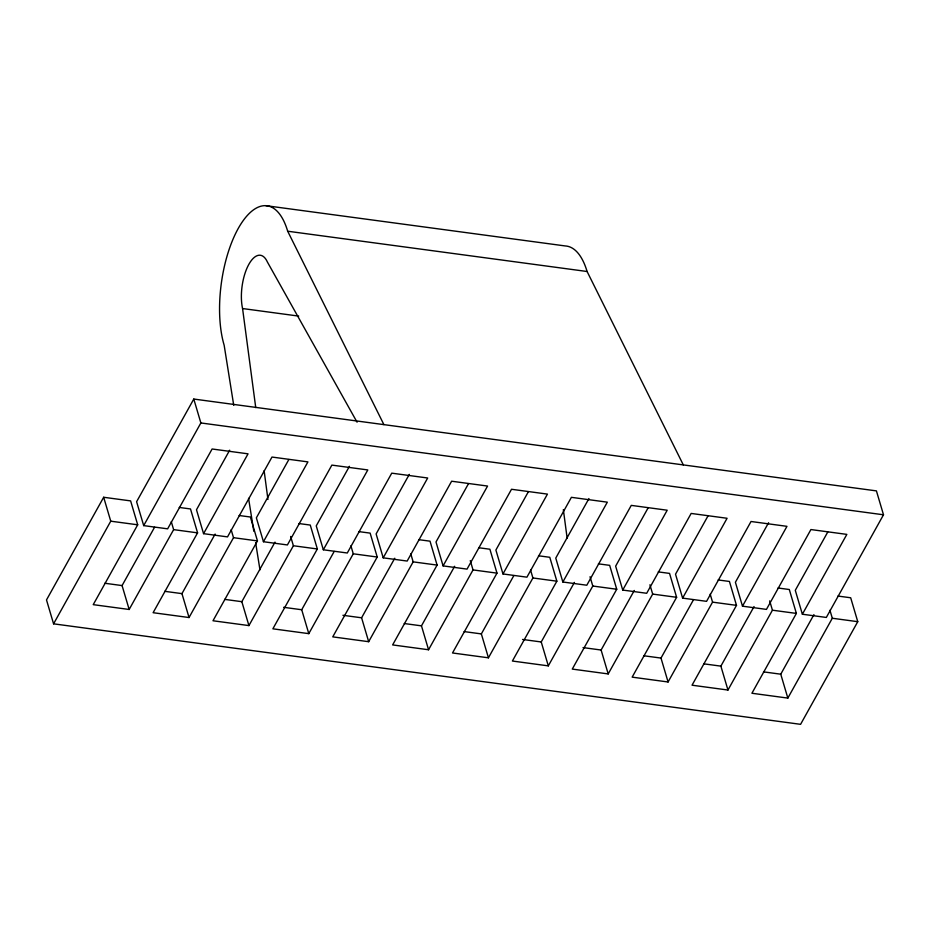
<?xml version="1.0" encoding="UTF-8"?>
<svg xmlns="http://www.w3.org/2000/svg" width="930" height="930" viewBox="0 0 930 930"><rect width="100%" height="100%" fill="white"/><g stroke="black" fill="none" stroke-linecap="round" stroke-linejoin="round"><path stroke-width="1.4" d="M171.271 521.672L173.631 529.635L129.165 609.476L93.233 604.651L137.698 524.799L130.619 500.898L103.672 497.271L46.5 599.931L53.58 623.832L800.579 724.331L857.762 621.682L850.683 597.769L837.953 596.06M53.58 623.832L110.751 521.184L103.672 497.271M193.789 399.051L136.605 501.712L143.697 525.613L167.644 528.833L212.11 448.992L248.043 453.828L203.565 533.669L227.525 536.889L271.99 457.049L307.923 461.885L263.446 541.725L287.405 544.945L331.871 465.105L367.803 469.941L323.326 549.781L347.285 553.001L391.751 473.161L427.684 477.997L383.207 557.837L407.166 561.057L451.631 481.217L487.564 486.053L443.087 565.893L467.046 569.114L511.512 489.273L547.445 494.109L502.967 573.95L526.926 577.17L571.392 497.329L607.325 502.165L562.848 582.006L586.807 585.226L631.272 505.385L667.205 510.221L622.728 590.062L646.687 593.282L691.153 513.441L727.086 518.277L682.608 598.118L706.567 601.338L751.033 521.498L786.966 526.334L742.489 606.174L766.448 609.394L810.913 529.554L846.846 534.39L802.369 614.23L826.328 617.45L883.5 514.79L876.42 490.889L193.789 399.051L200.868 422.952L143.697 525.613M129.165 609.476L122.074 585.575L154.554 527.275M229.664 450.201L196.486 509.768L203.565 533.669M179.234 507.443L190.499 508.954L197.579 532.855L153.113 612.707L189.046 617.532L233.511 537.691L231.152 529.728M189.046 617.532L181.955 593.631L215.132 534.064M288.846 459.525L256.366 517.824L263.446 541.725M239.115 515.499L250.379 517.01L257.459 540.911L212.993 620.763L248.926 625.588L293.392 545.747L290.637 536.459M248.926 625.588L241.835 601.687L275.013 542.12M349.424 466.314L316.247 525.869L323.326 549.781M298.995 523.555L310.26 525.066L317.339 548.967L272.874 628.819L308.795 633.644L353.272 553.803L350.912 545.84M308.795 633.644L301.715 609.743L334.196 551.444M409.305 474.37L376.127 533.925L383.207 557.837M358.875 531.611L370.14 533.123L377.22 557.024L332.754 636.864L368.675 641.7L413.153 561.86L410.793 553.896M368.675 641.7L361.596 617.799L394.773 558.233M468.476 483.693L436.007 541.981L443.087 565.893M418.756 539.667L430.02 541.179L437.1 565.08L392.634 644.92L428.556 649.756L473.033 569.916L470.278 560.627M428.556 649.756L421.476 625.855L454.654 566.289M528.356 491.749L495.888 550.037L502.967 573.95M478.636 547.724L489.901 549.235L496.98 573.136L452.515 652.976L488.436 657.812L532.913 577.972L530.553 570.009M488.436 657.812L481.356 633.911L513.825 575.612M588.946 498.538L555.768 558.093L562.848 582.006M538.517 555.78L549.781 557.291L556.861 581.192L512.395 661.032L548.316 665.868L592.794 586.028L590.038 576.74M548.316 665.868L541.237 641.967L574.415 582.401M648.117 507.861L615.648 566.149L622.728 590.062M598.397 563.836L609.662 565.347L616.741 589.248L572.275 669.088L608.197 673.925L652.674 594.084L649.919 584.796M608.197 673.925L601.117 650.024L634.295 590.457M707.997 515.918L675.529 574.205L682.608 598.118M658.266 571.892L669.542 573.403L676.621 597.304L632.156 677.145L668.077 681.981L712.554 602.14L710.195 594.177M668.077 681.981L660.998 658.08L693.466 599.78M768.587 522.707L735.409 582.261L742.489 606.174M718.146 579.948L729.422 581.459L736.502 605.36L692.036 685.201L727.958 690.037L772.435 610.196L769.68 600.896M727.958 690.037L720.878 666.136L754.056 606.569M827.758 532.03L795.29 590.318L802.369 614.23M778.026 588.004L789.303 589.515L796.382 613.416L751.917 693.257L787.838 698.093L832.315 618.252L829.955 610.289M787.838 698.093L780.758 674.192L813.936 614.625M265.864 205.669L565.266 245.95A83.212 34.945 -82.3 0 1 587.086 271.502L683.306 464.907M233.744 405.364L224.165 345.286A83.212 34.945 -82.3 0 1 238.22 228.489A83.212 34.945 -82.3 0 1 287.684 231.221L587.086 271.502M357.074 422.197L267.329 261.9A33.282 13.973 -82.3 0 0 248.461 265.05A33.282 13.973 -82.3 0 0 242.567 308.539L298.704 316.095M200.868 422.952L883.5 514.79M110.751 521.184L137.698 524.799M173.631 529.635L197.579 532.855M233.511 537.691L257.459 540.911M293.392 545.747L317.339 548.967M353.272 553.803L377.22 557.024M413.153 561.86L437.1 565.08M473.033 569.916L496.98 573.136M532.913 577.972L556.861 581.192M592.794 586.028L616.741 589.248M652.674 594.084L676.621 597.304M712.554 602.14L736.502 605.36M772.435 610.196L796.382 613.416M832.315 618.252L857.762 621.682M104.834 583.261L122.074 585.575M164.715 591.317L181.955 593.631M224.595 599.373L241.835 601.687M283.65 607.313L301.715 609.743M342.914 615.288L361.596 617.799M404.236 623.53L421.476 625.855M464.117 631.586L481.356 633.911M522.555 639.456L541.237 641.967M583.052 647.594L601.117 650.024M643.758 655.755L660.998 658.08M703.638 663.811L720.878 666.136M763.518 671.867L780.758 674.192M287.684 231.221L383.904 424.626M248.566 498.341L253.809 531.239M255.634 542.678L259.97 569.858M563.348 509.594L567.161 538.307M242.567 308.539L255.738 407.596M264.132 470.754L267.945 499.468"/></g></svg>
